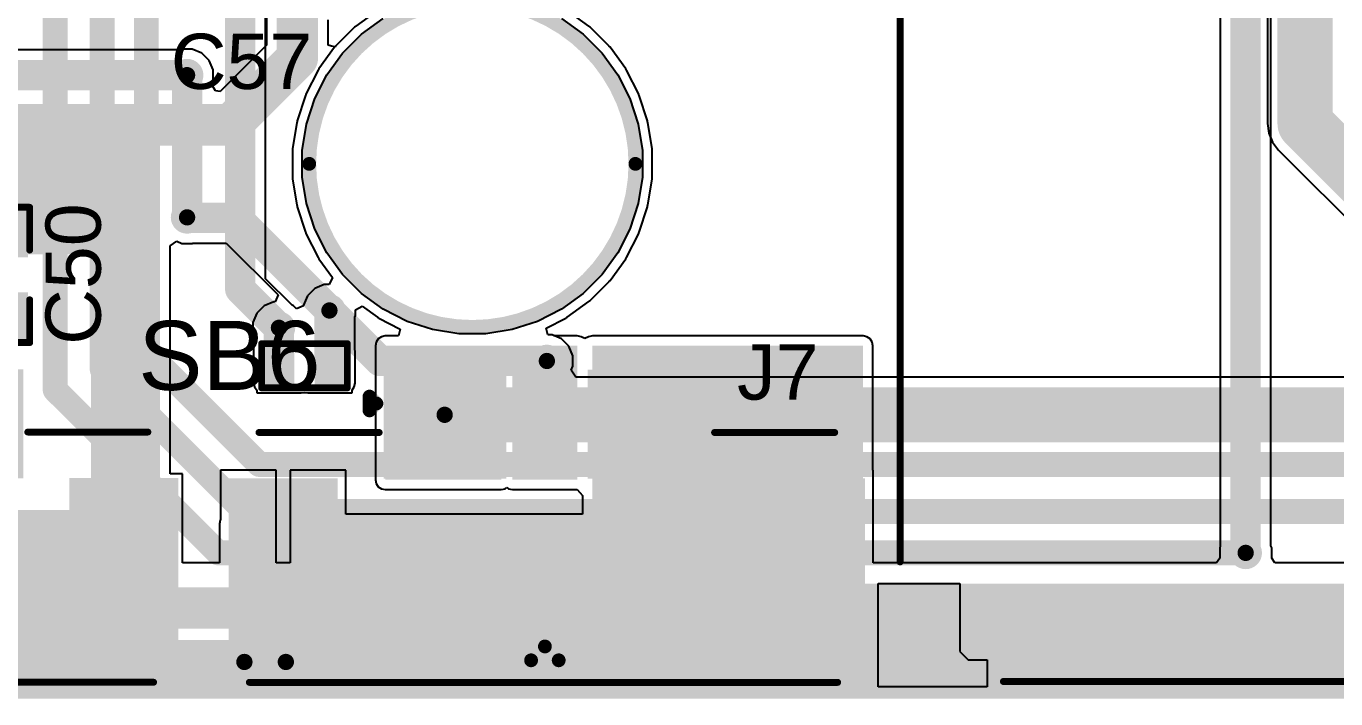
# Model space of a CAD drawing. Header units: millimetres. Extents: x -0.43 to 2.06, y -0.4 to 2.49.
# Drawn here: x 0.425 to 1.373, y -0.399 to 0.088 of the extents above; entities that cross this region are included whole.
import ezdxf

# ---------------------------------------------------------------- set-up
doc = ezdxf.new("R2010")
doc.units = ezdxf.units.MM
doc.header["$MEASUREMENT"] = 0
for name, color, linetype in [('BottomLayer', 5, 'Continuous'), ('Mechanical2', 216, 'Continuous'), ('MultiLayer', 9, 'Continuous'), ('TopLayer', 1, 'Continuous'), ('TopOverlay', 2, 'Continuous'), ('TopPaste', 8, 'Continuous'), ('TopSolder', 216, 'Continuous'), ('ViaHoleLayer', 16, 'Continuous')]:
    doc.layers.add(name, color=color, linetype=linetype)
doc.styles.add('Arial', font='', dxfattribs={"height": 0.2})
doc.styles.get('Arial').set_extended_font_data('Arial')

# ---------------------------------------------------------------- blocks, each defined once
blk = doc.blocks.new('SOLDER_BRIDGE_0402_5')
at = {"layer": 'TopLayer'}
for points in [[(-0.0275, -0.0125), (-0.0275, 0.0125), (-0.009499999999999998, 0.0125), (-0.009500000000000001, -0.0125)], [(0.009499999999999998, -0.0125), (0.009500000000000001, 0.0125), (0.0275, 0.0125), (0.0275, -0.0125)]]:
    blk.add_hatch(color=1, dxfattribs=at).paths.add_polyline_path(points)
at = {"layer": 'TopPaste'}
for points in [[(-0.0275, -0.0125), (-0.0275, 0.0125), (-0.009499999999999998, 0.0125), (-0.009500000000000001, -0.0125)], [(0.009499999999999998, -0.0125), (0.009500000000000001, 0.0125), (0.0275, 0.0125), (0.0275, -0.0125)]]:
    blk.add_hatch(color=8, dxfattribs=at).paths.add_polyline_path(points)
at = {"layer": 'TopSolder'}
for points in [[(-0.0296654, -0.0146654), (-0.0296654, 0.0146654), (-0.007334599999999998, 0.0146654), (-0.007334600000000002, -0.0146654)], [(0.007334599999999998, -0.0146654), (0.007334600000000002, 0.0146654), (0.0296654, 0.0146654), (0.0296654, -0.0146654)]]:
    blk.add_hatch(color=216, dxfattribs=at).paths.add_polyline_path(points)
at = {"layer": 'TopOverlay'}
for points, const_width in [([(-0.031, -0.016), (-0.031, 0.016)], 0.005), ([(-0.031, 0.016), (0.031, 0.016)], 0.005), ([(0.031, -0.016), (0.031, 0.016)], 0.005), ([(-0.031, -0.016), (0.031, -0.016)], 0.005), ([(-0.032, -0.017), (0.032, -0.017)], 0.000127)]:
    blk.add_lwpolyline(points, dxfattribs=dict(at, const_width=const_width))
for points, const_width in [([(-0.03225, 0.016, 1), (-0.02975, 0.016, 1)], 0.0025), ([(-0.03225, 0.016, 1), (-0.02975, 0.016, 1)], 0.0025), ([(0.02975, 0.016, 1), (0.03225, 0.016, 1)], 0.0025), ([(0.02975, 0.016, 1), (0.03225, 0.016, 1)], 0.0025), ([(-0.03225, -0.016, 1), (-0.02975, -0.016, 1)], 0.0025), ([(-0.03225, -0.016, 1), (-0.02975, -0.016, 1)], 0.0025), ([(-0.0320317, -0.017, 1), (-0.0319683, -0.017, 1)], 6.35e-05), ([(0.02975, -0.016, 1), (0.03225, -0.016, 1)], 0.0025), ([(0.02975, -0.016, 1), (0.03225, -0.016, 1)], 0.0025), ([(0.0319683, -0.017, 1), (0.0320317, -0.017, 1)], 6.35e-05)]:
    blk.add_lwpolyline(points, format="xyb", close=True, dxfattribs=dict(at, const_width=const_width))
blk = doc.blocks.new('1_25_5PWB_10')
at = {"layer": 'TopLayer'}
for points in [[(-0.11417315, 0.08562995), (-0.08267705, 0.08562995), (-0.08267705, 0.01476385), (-0.11417315, 0.01476385)], [(-0.06496055, 0.08562995), (-0.03346445, 0.08562995), (-0.03346445, 0.01476385), (-0.06496055, 0.01476385)], [(-0.01574795, 0.08562995), (0.01574815, 0.08562995), (0.01574815, 0.01476385), (-0.01574795, 0.01476385)], [(0.03346465, 0.08562995), (0.06496075, 0.08562995), (0.06496075, 0.01476385), (0.03346465, 0.01476385)], [(0.08267725, 0.08562995), (0.11417335, 0.08562995), (0.11417335, 0.01476385), (0.08267725, 0.01476385)], [(-0.22637785, 0.0068898), (-0.15551175, 0.0068898), (-0.15551175, -0.1072834), (-0.22637785, -0.1072834)], [(0.22637805, -0.1072834), (0.15551195, -0.1072834), (0.15551195, 0.0068898), (0.22637805, 0.0068898)]]:
    blk.add_hatch(color=1, dxfattribs=at).paths.add_polyline_path(points)
at = {"layer": 'TopPaste'}
for points in [[(-0.11417315, 0.08562995), (-0.08267705, 0.08562995), (-0.08267705, 0.01476385), (-0.11417315, 0.01476385)], [(-0.06496055, 0.08562995), (-0.03346445, 0.08562995), (-0.03346445, 0.01476385), (-0.06496055, 0.01476385)], [(-0.01574795, 0.08562995), (0.01574815, 0.08562995), (0.01574815, 0.01476385), (-0.01574795, 0.01476385)], [(0.03346465, 0.08562995), (0.06496075, 0.08562995), (0.06496075, 0.01476385), (0.03346465, 0.01476385)], [(0.08267725, 0.08562995), (0.11417335, 0.08562995), (0.11417335, 0.01476385), (0.08267725, 0.01476385)], [(-0.22637785, 0.0068898), (-0.15551175, 0.0068898), (-0.15551175, -0.1072834), (-0.22637785, -0.1072834)], [(0.22637805, -0.1072834), (0.15551195, -0.1072834), (0.15551195, 0.0068898), (0.22637805, 0.0068898)]]:
    blk.add_hatch(color=8, dxfattribs=at).paths.add_polyline_path(points)
at = {"layer": 'TopSolder'}
for points in [[(-0.11817315, 0.08962995), (-0.07867705, 0.08962995), (-0.07867705, 0.01076385), (-0.11817315, 0.01076385)], [(-0.06896055, 0.08962995), (-0.02946445, 0.08962995), (-0.02946445, 0.01076385), (-0.06896055, 0.01076385)], [(-0.01974795, 0.08962995), (0.01974815, 0.08962995), (0.01974815, 0.01076385), (-0.01974795, 0.01076385)], [(0.02946465, 0.08962995), (0.06896075, 0.08962995), (0.06896075, 0.01076385), (0.02946465, 0.01076385)], [(0.07867725, 0.08962995), (0.11817335, 0.08962995), (0.11817335, 0.01076385), (0.07867725, 0.01076385)], [(-0.23037785, 0.0108898), (-0.15151175, 0.0108898), (-0.15151175, -0.1112834), (-0.23037785, -0.1112834)], [(0.23037805, -0.1112834), (0.15151195, -0.1112834), (0.15151195, 0.0108898), (0.23037805, 0.0108898)]]:
    blk.add_hatch(color=216, dxfattribs=at).paths.add_polyline_path(points)
at = {"layer": 'TopOverlay'}
for points, const_width in [([(-0.1284251, 0.0701969), (-0.1234251, 0.0651969)], 0.01), ([(-0.1284251, 0.0601969), (-0.1284251, 0.0701969)], 0.01), ([(-0.1284251, 0.0601969), (-0.1234251, 0.0651969)], 0.01), ([(-0.2084251, 0.0441969), (-0.1214251, 0.0441969)], 0.005), ([(0.1214253, 0.0441969), (0.2084253, 0.0441969)], 0.005), ([(-0.0114251, -0.1208031), (-0.0014251, -0.1108031)], 0.01), ([(-0.0014251, -0.1108031), (0.0085749, -0.1208031)], 0.01), ([(-0.0114251, -0.1208031), (0.0085749, -0.1208031)], 0.01), ([(-0.2154251, -0.1368031), (0.2105749, -0.1368031)], 0.005)]:
    blk.add_lwpolyline(points, dxfattribs=dict(at, const_width=const_width))
for points, const_width in [([(-0.1309251, 0.0701969, 1), (-0.1259251, 0.0701969, 1)], 0.005), ([(-0.1309251, 0.0701969, 1), (-0.1259251, 0.0701969, 1)], 0.005), ([(-0.1259251, 0.0651969, 1), (-0.1209251, 0.0651969, 1)], 0.005), ([(-0.1259251, 0.0651969, 1), (-0.1209251, 0.0651969, 1)], 0.005), ([(-0.1309251, 0.0601969, 1), (-0.1259251, 0.0601969, 1)], 0.005), ([(-0.1309251, 0.0601969, 1), (-0.1259251, 0.0601969, 1)], 0.005), ([(-0.2096751, 0.0441969, 1), (-0.2071751, 0.0441969, 1)], 0.0025), ([(-0.1226751, 0.0441969, 1), (-0.1201751, 0.0441969, 1)], 0.0025), ([(0.1201753, 0.0441969, 1), (0.1226753, 0.0441969, 1)], 0.0025), ([(0.2071753, 0.0441969, 1), (0.2096753, 0.0441969, 1)], 0.0025), ([(-0.0039251, -0.1108031, 1), (0.0010749, -0.1108031, 1)], 0.005), ([(-0.0039251, -0.1108031, 1), (0.0010749, -0.1108031, 1)], 0.005), ([(-0.0139251, -0.1208031, 1), (-0.0089251, -0.1208031, 1)], 0.005), ([(-0.0139251, -0.1208031, 1), (-0.0089251, -0.1208031, 1)], 0.005), ([(0.0060749, -0.1208031, 1), (0.0110749, -0.1208031, 1)], 0.005), ([(0.0060749, -0.1208031, 1), (0.0110749, -0.1208031, 1)], 0.005), ([(-0.2166751, -0.1368031, 1), (-0.2141751, -0.1368031, 1)], 0.0025), ([(0.2093249, -0.1368031, 1), (0.2118249, -0.1368031, 1)], 0.0025)]:
    blk.add_lwpolyline(points, format="xyb", close=True, dxfattribs=dict(at, const_width=const_width))
blk = doc.blocks.new('1_25_2PWB_94')
at = {"layer": 'TopLayer'}
for points in [[(-0.04035425, 0.08562995), (-0.00885815, 0.08562995), (-0.00885815, 0.01476385), (-0.04035425, 0.01476385)], [(0.00885835, 0.08562995), (0.04035445, 0.08562995), (0.04035445, 0.01476385), (0.00885835, 0.01476385)], [(-0.15255895, 0.0068898), (-0.08169285, 0.0068898), (-0.08169285, -0.1072834), (-0.15255895, -0.1072834)], [(0.15255915, -0.1072834), (0.08169305, -0.1072834), (0.08169305, 0.0068898), (0.15255915, 0.0068898)]]:
    blk.add_hatch(color=1, dxfattribs=at).paths.add_polyline_path(points)
at = {"layer": 'TopPaste'}
for points in [[(-0.04035425, 0.08562995), (-0.00885815, 0.08562995), (-0.00885815, 0.01476385), (-0.04035425, 0.01476385)], [(0.00885835, 0.08562995), (0.04035445, 0.08562995), (0.04035445, 0.01476385), (0.00885835, 0.01476385)], [(-0.15255895, 0.0068898), (-0.08169285, 0.0068898), (-0.08169285, -0.1072834), (-0.15255895, -0.1072834)], [(0.15255915, -0.1072834), (0.08169305, -0.1072834), (0.08169305, 0.0068898), (0.15255915, 0.0068898)]]:
    blk.add_hatch(color=8, dxfattribs=at).paths.add_polyline_path(points)
at = {"layer": 'TopSolder'}
for points in [[(-0.04435425, 0.08962995), (-0.00485815, 0.08962995), (-0.00485815, 0.01076385), (-0.04435425, 0.01076385)], [(0.00485835, 0.08962995), (0.04435445, 0.08962995), (0.04435445, 0.01076385), (0.00485835, 0.01076385)], [(-0.15655895, 0.0108898), (-0.07769285, 0.0108898), (-0.07769285, -0.1112834), (-0.15655895, -0.1112834)], [(0.15655915, -0.1112834), (0.07769305, -0.1112834), (0.07769305, 0.0108898), (0.15655915, 0.0108898)]]:
    blk.add_hatch(color=216, dxfattribs=at).paths.add_polyline_path(points)
at = {"layer": 'TopOverlay'}
for points, const_width in [([(-0.0546062, 0.0601969), (-0.0546062, 0.0701969)], 0.01), ([(-0.0546062, 0.0701969), (-0.0496062, 0.0651969)], 0.01), ([(-0.0546062, 0.0601969), (-0.0496062, 0.0651969)], 0.01), ([(-0.1346062, 0.0441969), (-0.0476062, 0.0441969)], 0.005), ([(0.0476064, 0.0441969), (0.1346064, 0.0441969)], 0.005), ([(-0.009, -0.125), (0.001, -0.115)], 0.01), ([(0.001, -0.115), (0.011, -0.125)], 0.01), ([(-0.009, -0.125), (0.011, -0.125)], 0.01), ([(-0.1416062, -0.1368031), (0.1387402, -0.137)], 0.005)]:
    blk.add_lwpolyline(points, dxfattribs=dict(at, const_width=const_width))
for points, const_width in [([(-0.0571062, 0.0701969, 1), (-0.0521062, 0.0701969, 1)], 0.005), ([(-0.0571062, 0.0701969, 1), (-0.0521062, 0.0701969, 1)], 0.005), ([(-0.0521062, 0.0651969, 1), (-0.0471062, 0.0651969, 1)], 0.005), ([(-0.0521062, 0.0651969, 1), (-0.0471062, 0.0651969, 1)], 0.005), ([(-0.0571062, 0.0601969, 1), (-0.0521062, 0.0601969, 1)], 0.005), ([(-0.0571062, 0.0601969, 1), (-0.0521062, 0.0601969, 1)], 0.005), ([(-0.1358562, 0.0441969, 1), (-0.1333562, 0.0441969, 1)], 0.0025), ([(-0.0488562, 0.0441969, 1), (-0.0463562, 0.0441969, 1)], 0.0025), ([(0.0463564, 0.0441969, 1), (0.0488564, 0.0441969, 1)], 0.0025), ([(0.1333564, 0.0441969, 1), (0.1358564, 0.0441969, 1)], 0.0025), ([(-0.0015, -0.115, 1), (0.0035, -0.115, 1)], 0.005), ([(-0.0015, -0.115, 1), (0.0035, -0.115, 1)], 0.005), ([(-0.0115, -0.125, 1), (-0.0065, -0.125, 1)], 0.005), ([(-0.0115, -0.125, 1), (-0.0065, -0.125, 1)], 0.005), ([(0.0085, -0.125, 1), (0.0135, -0.125, 1)], 0.005), ([(0.0085, -0.125, 1), (0.0135, -0.125, 1)], 0.005), ([(-0.1428562, -0.1368031, 1), (-0.1403562, -0.1368031, 1)], 0.0025), ([(0.1374902, -0.137, 1), (0.1399902, -0.137, 1)], 0.0025)]:
    blk.add_lwpolyline(points, format="xyb", close=True, dxfattribs=dict(at, const_width=const_width))
blk = doc.blocks.new('DM3BT_DSF_PEJS_97')
at = {"layer": 'TopLayer'}
for points in [[(-0.20669285, 0.32086615), (-0.16732275, 0.32086615), (-0.16732275, 0.26574805), (-0.20669285, 0.26574805)], [(-0.12598425, 0.26574805), (-0.12598425, 0.32086615), (-0.09842515, 0.32086615), (-0.09842515, 0.26574805)], [(-0.08267715, 0.26574805), (-0.08267715, 0.32086615), (-0.05511805, 0.32086615), (-0.05511805, 0.26574805)], [(-0.03937005, 0.26574805), (-0.03937005, 0.32086615), (-0.01181095, 0.32086615), (-0.01181095, 0.26574805)], [(0.003937049999999997, 0.26574805), (0.003937050000000003, 0.32086615), (0.03149615, 0.32086615), (0.03149615, 0.26574805)], [(0.04724415, 0.26574805), (0.04724415, 0.32086615), (0.07480325, 0.32086615), (0.07480325, 0.26574805)], [(0.09055125, 0.26574805), (0.09055125, 0.32086615), (0.11811035, 0.32086615), (0.11811035, 0.26574805)], [(0.13385835, 0.26574805), (0.13385835, 0.32086615), (0.16141745, 0.32086615), (0.16141745, 0.26574805)], [(0.17716535, 0.26574805), (0.17716535, 0.32086615), (0.20472445, 0.32086615), (0.20472445, 0.26574805)], [(0.21456695, 0.27362205), (0.21456695, 0.32086615), (0.24212605, 0.32086615), (0.24212605, 0.27362205)], [(0.23818905, 0.15157475), (0.28543315, 0.15157475), (0.28543315, 0.10433065), (0.23818905, 0.10433065)], [(0.23818905, -0.10039375), (0.28543315, -0.10039375), (0.28543315, -0.13188985), (0.23818905, -0.13188985)], [(0.23818905, -0.19488185), (0.28543315, -0.19488185), (0.28543315, -0.32086615), (0.23818905, -0.32086615)], [(-0.29133855, -0.25984255), (-0.23228345, -0.25984255), (-0.23228345, -0.33464565), (-0.29133855, -0.33464565)]]:
    blk.add_hatch(color=1, dxfattribs=at).paths.add_polyline_path(points)
at = {"layer": 'TopPaste'}
for points in [[(-0.20669285, 0.32086615), (-0.16732275, 0.32086615), (-0.16732275, 0.26574805), (-0.20669285, 0.26574805)], [(-0.12598425, 0.26574805), (-0.12598425, 0.32086615), (-0.09842515, 0.32086615), (-0.09842515, 0.26574805)], [(-0.08267715, 0.26574805), (-0.08267715, 0.32086615), (-0.05511805, 0.32086615), (-0.05511805, 0.26574805)], [(-0.03937005, 0.26574805), (-0.03937005, 0.32086615), (-0.01181095, 0.32086615), (-0.01181095, 0.26574805)], [(0.003937049999999997, 0.26574805), (0.003937050000000003, 0.32086615), (0.03149615, 0.32086615), (0.03149615, 0.26574805)], [(0.04724415, 0.26574805), (0.04724415, 0.32086615), (0.07480325, 0.32086615), (0.07480325, 0.26574805)], [(0.09055125, 0.26574805), (0.09055125, 0.32086615), (0.11811035, 0.32086615), (0.11811035, 0.26574805)], [(0.13385835, 0.26574805), (0.13385835, 0.32086615), (0.16141745, 0.32086615), (0.16141745, 0.26574805)], [(0.17716535, 0.26574805), (0.17716535, 0.32086615), (0.20472445, 0.32086615), (0.20472445, 0.26574805)], [(0.21456695, 0.27362205), (0.21456695, 0.32086615), (0.24212605, 0.32086615), (0.24212605, 0.27362205)], [(0.23818905, 0.15157475), (0.28543315, 0.15157475), (0.28543315, 0.10433065), (0.23818905, 0.10433065)], [(0.23818905, -0.10039375), (0.28543315, -0.10039375), (0.28543315, -0.13188985), (0.23818905, -0.13188985)], [(0.23818905, -0.19488185), (0.28543315, -0.19488185), (0.28543315, -0.32086615), (0.23818905, -0.32086615)]]:
    blk.add_hatch(color=8, dxfattribs=at).paths.add_polyline_path(points)
at = {"layer": 'TopSolder'}
for points in [[(-0.21069285, 0.32486615), (-0.16332275, 0.32486615), (-0.16332275, 0.26174805), (-0.21069285, 0.26174805)], [(-0.12998425, 0.26174805), (-0.12998425, 0.32486615), (-0.09442515, 0.32486615), (-0.09442515, 0.26174805)], [(-0.08667715, 0.26174805), (-0.08667715, 0.32486615), (-0.05111805, 0.32486615), (-0.05111805, 0.26174805)], [(-0.04337005, 0.26174805), (-0.04337005, 0.32486615), (-0.007810949999999997, 0.32486615), (-0.007810950000000003, 0.26174805)], [(-6.295000000000291e-05, 0.26174805), (-6.294999999999708e-05, 0.32486615), (0.03549615, 0.32486615), (0.03549615, 0.26174805)], [(0.04324415, 0.26174805), (0.04324415, 0.32486615), (0.07880325, 0.32486615), (0.07880325, 0.26174805)], [(0.08655125, 0.26174805), (0.08655125, 0.32486615), (0.12211035, 0.32486615), (0.12211035, 0.26174805)], [(0.12985835, 0.26174805), (0.12985835, 0.32486615), (0.16541745, 0.32486615), (0.16541745, 0.26174805)], [(0.17316535, 0.26174805), (0.17316535, 0.32486615), (0.20872445, 0.32486615), (0.20872445, 0.26174805)], [(0.21056695, 0.26962205), (0.21056695, 0.32486615), (0.24612605, 0.32486615), (0.24612605, 0.26962205)], [(0.23418905, 0.15557475), (0.28943315, 0.15557475), (0.28943315, 0.10033065), (0.23418905, 0.10033065)], [(0.23418905, -0.09639375), (0.28943315, -0.09639375), (0.28943315, -0.13588985), (0.23418905, -0.13588985)], [(0.23418905, -0.19088185), (0.28943315, -0.19088185), (0.28943315, -0.32486615), (0.23418905, -0.32486615)], [(-0.29133855, -0.25984255), (-0.23228345, -0.25984255), (-0.23228345, -0.33464565), (-0.29133855, -0.33464565)]]:
    blk.add_hatch(color=216, dxfattribs=at).paths.add_polyline_path(points)
at = {"layer": 'TopLayer'}
for p, q in [((-0.2913385, -0.3346457), (-0.2913385, -0.2598426)), ((-0.2913385, -0.2598426), (-0.2322834, -0.2598426)), ((-0.2322834, -0.2598426), (-0.2322834, -0.3090551)), ((-0.2322834, -0.3090551), (-0.2263779, -0.3149607)), ((-0.2263779, -0.3149607), (-0.2125984, -0.3149607)), ((-0.2125984, -0.3149607), (-0.2125984, -0.3346457)), ((-0.2125984, -0.3346457), (-0.2913385, -0.3346457))]:
    blk.add_line(p, q, dxfattribs=at)
at = {"layer": 'TopOverlay', "const_width": 0.005}
for points in [[(-0.118, 0.333), (-0.113, 0.328)], [(-0.118, 0.333), (-0.108, 0.333)], [(-0.113, 0.328), (-0.108, 0.333)], [(-0.2755905, 0.3011811), (-0.2224409, 0.3011811)], [(-0.2755905, -0.2440945), (-0.2755905, 0.3011811)], [(0.2578741, 0.3011811), (0.2696851, 0.3011811)], [(0.2696851, 0.1653543), (0.2696851, 0.3011811)], [(0.2696851, -0.0866142), (0.2696851, 0.0905511)], [(0.2696851, -0.1830709), (0.2696851, -0.1456693)], [(-0.2007873, -0.3307087), (0.226378, -0.3307087)]]:
    blk.add_lwpolyline(points, dxfattribs=at)
at = {"layer": 'TopOverlay', "const_width": 0.0025}
for points in [[(-0.11925, 0.333, 1), (-0.11675, 0.333, 1)], [(-0.11925, 0.333, 1), (-0.11675, 0.333, 1)], [(-0.10925, 0.333, 1), (-0.10675, 0.333, 1)], [(-0.10925, 0.333, 1), (-0.10675, 0.333, 1)], [(-0.11425, 0.328, 1), (-0.11175, 0.328, 1)], [(-0.11425, 0.328, 1), (-0.11175, 0.328, 1)], [(-0.2768405, 0.3011811, 1), (-0.2743405, 0.3011811, 1)], [(-0.2768405, 0.3011811, 1), (-0.2743405, 0.3011811, 1)], [(-0.2236909, 0.3011811, 1), (-0.2211909, 0.3011811, 1)], [(0.2566241, 0.3011811, 1), (0.2591241, 0.3011811, 1)], [(0.2684351, 0.3011811, 1), (0.2709351, 0.3011811, 1)], [(0.2684351, 0.3011811, 1), (0.2709351, 0.3011811, 1)], [(0.2684351, 0.1653543, 1), (0.2709351, 0.1653543, 1)], [(0.2684351, 0.0905511, 1), (0.2709351, 0.0905511, 1)], [(0.2684351, -0.0866142, 1), (0.2709351, -0.0866142, 1)], [(0.2684351, -0.1456693, 1), (0.2709351, -0.1456693, 1)], [(0.2684351, -0.1830709, 1), (0.2709351, -0.1830709, 1)], [(-0.2768405, -0.2440945, 1), (-0.2743405, -0.2440945, 1)], [(-0.2020373, -0.3307087, 1), (-0.1995373, -0.3307087, 1)], [(0.225128, -0.3307087, 1), (0.227628, -0.3307087, 1)]]:
    blk.add_lwpolyline(points, format="xyb", close=True, dxfattribs=at)
blk = doc.blocks.new('CAP_0603_109')
at = {"layer": 'TopLayer'}
for points in [[(-0.015, 0.0175), (-0.015, -0.0175), (-0.045, -0.0175), (-0.045, 0.0175)], [(0.045, 0.0175), (0.045, -0.0175), (0.015, -0.0175), (0.015, 0.0175)]]:
    blk.add_hatch(color=1, dxfattribs=at).paths.add_polyline_path(points)
at = {"layer": 'TopPaste'}
for points in [[(-0.015, 0.0175), (-0.015, -0.0175), (-0.045, -0.0175), (-0.045, 0.0175)], [(0.045, 0.0175), (0.045, -0.0175), (0.015, -0.0175), (0.015, 0.0175)]]:
    blk.add_hatch(color=8, dxfattribs=at).paths.add_polyline_path(points)
at = {"layer": 'TopSolder'}
for points in [[(-0.0126378, 0.0198622), (-0.0126378, -0.0198622), (-0.0473622, -0.0198622), (-0.0473622, 0.0198622)], [(0.0473622, 0.0198622), (0.0473622, -0.0198622), (0.0126378, -0.0198622), (0.0126378, 0.0198622)]]:
    blk.add_hatch(color=216, dxfattribs=at).paths.add_polyline_path(points)
at = {"layer": 'TopOverlay', "const_width": 0.005}
for points in [[(-0.049, 0.021), (-0.049, -0.021)], [(-0.049, 0.021), (-0.018, 0.021)], [(0.018, 0.021), (0.049, 0.021)], [(0.049, 0.021), (0.049, -0.021)], [(-0.049, -0.021), (-0.018, -0.021)], [(0.018, -0.021), (0.049, -0.021)]]:
    blk.add_lwpolyline(points, dxfattribs=at)
at = {"layer": 'TopOverlay', "const_width": 0.0025}
for points in [[(-0.05025, 0.021, 1), (-0.04775, 0.021, 1)], [(-0.05025, 0.021, 1), (-0.04775, 0.021, 1)], [(-0.01925, 0.021, 1), (-0.01675, 0.021, 1)], [(0.01675, 0.021, 1), (0.01925, 0.021, 1)], [(0.04775, 0.021, 1), (0.05025, 0.021, 1)], [(0.04775, 0.021, 1), (0.05025, 0.021, 1)], [(-0.05025, -0.021, 1), (-0.04775, -0.021, 1)], [(-0.05025, -0.021, 1), (-0.04775, -0.021, 1)], [(-0.01925, -0.021, 1), (-0.01675, -0.021, 1)], [(0.01675, -0.021, 1), (0.01925, -0.021, 1)], [(0.04775, -0.021, 1), (0.05025, -0.021, 1)], [(0.04775, -0.021, 1), (0.05025, -0.021, 1)]]:
    blk.add_lwpolyline(points, format="xyb", close=True, dxfattribs=at)

msp = doc.modelspace()

# ---------------------------------------------------------------- hatches: boundary and pattern name
at = {"layer": 'BottomLayer'}
h = msp.add_hatch(color=5, dxfattribs=at)
edge = h.paths.add_edge_path()
edge.add_arc((0.5415118, 0.053), 0.011811, 0, 360)
h = msp.add_hatch(color=5, dxfattribs=at)
edge = h.paths.add_edge_path()
edge.add_arc((0.5415118, -0.05), 0.011811, 0, 360)
h = msp.add_hatch(color=5, dxfattribs=at)
edge = h.paths.add_edge_path()
edge.add_arc((0.6445611, -0.1174389), 0.011811, 0, 360)
h = msp.add_hatch(color=5, dxfattribs=at)
edge = h.paths.add_edge_path()
edge.add_arc((0.608, -0.13), 0.011811, 0, 360)
h = msp.add_hatch(color=5, dxfattribs=at)
edge = h.paths.add_edge_path()
edge.add_arc((0.802, -0.154), 0.011811, 0, 360)
h = msp.add_hatch(color=5, dxfattribs=at)
edge = h.paths.add_edge_path()
edge.add_arc((0.728, -0.193), 0.011811, 0, 360)
h = msp.add_hatch(color=5, dxfattribs=at)
edge = h.paths.add_edge_path()
edge.add_arc((1.308, -0.293), 0.011811, 0, 360)
msp.add_hatch(color=5, dxfattribs=at).paths.add_polyline_path([(0.004, -0.389), (0.627, -0.389), (0.627, -0.356), (0.004, -0.356)])
h = msp.add_hatch(color=5, dxfattribs=at)
edge = h.paths.add_edge_path()
edge.add_arc((0.583, -0.372), 0.011811, 0, 360)
h = msp.add_hatch(color=5, dxfattribs=at)
edge = h.paths.add_edge_path()
edge.add_arc((0.613, -0.372), 0.011811, 0, 360)
at = {"layer": 'TopLayer'}
h = msp.add_hatch(color=1, dxfattribs=at)
edge = h.paths.add_edge_path()
edge.add_arc((0.5415118, 0.053), 0.011811, 0, 360)
for points in [[(0.3025118, -0.0766929), (0.522, -0.0766929), (0.522, 0.0319999), (0.3025118, 0.0319999)], [(0.597, -0.17), (0.619, -0.17), (0.619, -0.147), (0.597, -0.147)], [(0.634, -0.17), (0.656, -0.17), (0.656, -0.147), (0.634, -0.147)], [(0.685, -0.24), (0.769, -0.24), (0.769, -0.143), (0.685, -0.143)], [(0.777, -0.24), (0.824, -0.24), (0.824, -0.143), (0.777, -0.143)], [(1.031, -0.143), (0.8350004, -0.143), (0.8350004, -0.3399998), (1.031, -0.3399998)], [(0.226, -0.388), (0.531, -0.388), (0.531, -0.262), (0.226, -0.262)], [(0.572, -0.352), (0.865, -0.352), (0.865, -0.272), (0.572, -0.272)], [(0.572, -0.391), (1.624, -0.391), (1.624, -0.3152914), (0.572, -0.3152914)]]:
    msp.add_hatch(color=1, dxfattribs=at).paths.add_polyline_path(points)
h = msp.add_hatch(color=1, dxfattribs=at)
edge = h.paths.add_edge_path()
edge.add_arc((0.5415118, -0.05), 0.011811, 0, 360)
h = msp.add_hatch(color=1, dxfattribs=at)
edge = h.paths.add_edge_path()
edge.add_arc((0.6445611, -0.1174389), 0.011811, 0, 360)
h = msp.add_hatch(color=1, dxfattribs=at)
edge = h.paths.add_edge_path()
edge.add_arc((0.608, -0.13), 0.011811, 0, 360)
h = msp.add_hatch(color=1, dxfattribs=at)
edge = h.paths.add_edge_path()
edge.add_arc((0.802, -0.154), 0.011811, 0, 360)
h = msp.add_hatch(color=1, dxfattribs=at)
edge = h.paths.add_edge_path()
edge.add_arc((0.728, -0.193), 0.011811, 0, 360)
h = msp.add_hatch(color=1, dxfattribs=at)
edge = h.paths.add_edge_path()
edge.add_arc((1.308, -0.293), 0.011811, 0, 360)
h = msp.add_hatch(color=1, dxfattribs=at)
edge = h.paths.add_edge_path()
edge.add_arc((0.583, -0.372), 0.011811, 0, 360)
h = msp.add_hatch(color=1, dxfattribs=at)
edge = h.paths.add_edge_path()
edge.add_arc((0.613, -0.372), 0.011811, 0, 360)
at = {"layer": 'ViaHoleLayer'}
h = msp.add_hatch(color=16, dxfattribs=at)
edge = h.paths.add_edge_path()
edge.add_arc((0.5415118, 0.053), 0.0059055, 0, 360)
h = msp.add_hatch(color=16, dxfattribs=at)
edge = h.paths.add_edge_path()
edge.add_arc((0.5415118, -0.05), 0.0059055, 0, 360)
h = msp.add_hatch(color=16, dxfattribs=at)
edge = h.paths.add_edge_path()
edge.add_arc((0.6445611, -0.1174389), 0.0059055, 0, 360)
h = msp.add_hatch(color=16, dxfattribs=at)
edge = h.paths.add_edge_path()
edge.add_arc((0.608, -0.13), 0.0059055, 0, 360)
h = msp.add_hatch(color=16, dxfattribs=at)
edge = h.paths.add_edge_path()
edge.add_arc((0.802, -0.154), 0.0059055, 0, 360)
h = msp.add_hatch(color=16, dxfattribs=at)
edge = h.paths.add_edge_path()
edge.add_arc((0.728, -0.193), 0.0059055, 0, 360)
h = msp.add_hatch(color=16, dxfattribs=at)
edge = h.paths.add_edge_path()
edge.add_arc((1.308, -0.293), 0.0059055, 0, 360)
h = msp.add_hatch(color=16, dxfattribs=at)
edge = h.paths.add_edge_path()
edge.add_arc((0.583, -0.372), 0.0059055, 0, 360)
h = msp.add_hatch(color=16, dxfattribs=at)
edge = h.paths.add_edge_path()
edge.add_arc((0.613, -0.372), 0.0059055, 0, 360)

# ---------------------------------------------------------------- linework, layer by layer
at = {"layer": 'BottomLayer'}
for p, q in [((0.5983526, -0.0943982), (0.5983526, 0.5133982)), ((1.323767, 0.125), (1.323767, 0.018)), ((0.6793047, 0.0998426), (0.6636257, 0.0884511)), ((0.8324372, 0.0884511), (0.8167582, 0.0998426)), ((0.6627741, 0.0877238), (0.6490701, 0.0740198)), ((0.6632431, 0.0880372), (0.6627741, 0.0877238)), ((0.6636257, 0.0884511), (0.6632431, 0.0880372)), ((0.8328198, 0.0880372), (0.8324372, 0.0884511)), ((0.8332888, 0.0877238), (0.8328198, 0.0880372)), ((0.8469928, 0.0740198), (0.8332888, 0.0877238)), ((0.6483428, 0.0731682), (0.6369513, 0.0574892)), ((0.6487567, 0.0735508), (0.6483428, 0.0731682)), ((0.6490701, 0.0740198), (0.6487567, 0.0735508)), ((0.8473062, 0.0735508), (0.8469928, 0.0740198)), ((0.8477201, 0.0731682), (0.8473062, 0.0735508)), ((0.8591116, 0.0574892), (0.8477201, 0.0731682)), ((0.6367152, 0.0569772), (0.6363661, 0.0565343)), ((0.6369513, 0.0574892), (0.6367152, 0.0569772)), ((0.8593476, 0.0569772), (0.8591116, 0.0574892)), ((0.8596968, 0.0565343), (0.8593476, 0.0569772)), ((0.6363661, 0.0565343), (0.6275677, 0.0392663)), ((0.8684952, 0.0392662), (0.8596968, 0.0565343)), ((0.6271391, 0.0382316), (0.6211502, 0.0197998)), ((0.6274146, 0.0387236), (0.6271391, 0.0382316)), ((0.6275677, 0.0392663), (0.6274146, 0.0387236)), ((0.8686482, 0.0387237), (0.8684952, 0.0392662)), ((0.8689238, 0.0382316), (0.8686482, 0.0387237)), ((0.8749127, 0.0197998), (0.8689238, 0.0382316)), ((0.6210839, 0.0192397), (0.6208888, 0.0187108)), ((0.6211502, 0.0197998), (0.6210839, 0.0192397)), ((0.874979, 0.0192397), (0.8749127, 0.0197998)), ((0.8751741, 0.0187108), (0.874979, 0.0192397)), ((0.6208888, 0.0187108), (0.6178571, -0.0004309)), ((0.8782059, -0.0004309), (0.8751741, 0.0187108)), ((1.323767, 0.018), (1.3246949, 0.0109516)), ((1.3246949, 0.0109516), (1.3274155, 0.0043835)), ((1.3274155, 0.0043835), (1.3317434, -0.0012566)), ((0.6178792, -0.0009943), (0.6177692, -0.0015474)), ((0.6177692, -0.0015474), (0.6177692, -0.0209277)), ((0.6178571, -0.0004309), (0.6178792, -0.0009943)), ((0.8781838, -0.0009943), (0.8782059, -0.0004309)), ((0.8782938, -0.0015474), (0.8781838, -0.0009943)), ((0.8782938, -0.0209277), (0.8782938, -0.0015474)), ((1.3317434, -0.0012566), (1.4697434, -0.1392567)), ((0.6177692, -0.0209277), (0.6178792, -0.0214808)), ((0.6178792, -0.0214808), (0.6178571, -0.0220442)), ((0.6178571, -0.0220442), (0.6208888, -0.0411859)), ((0.8751741, -0.0411859), (0.8782059, -0.0220442)), ((0.8781838, -0.0214808), (0.8782938, -0.0209277)), ((0.8782059, -0.0220442), (0.8781838, -0.0214808)), ((0.6208888, -0.0411859), (0.6210839, -0.0417148)), ((0.6210839, -0.0417148), (0.6211502, -0.0422749)), ((0.6211502, -0.0422749), (0.6271391, -0.0607067)), ((0.8689238, -0.0607067), (0.8749127, -0.0422749)), ((0.8749127, -0.0422749), (0.874979, -0.0417148)), ((0.874979, -0.0417148), (0.8751741, -0.0411859)), ((0.6271391, -0.0607067), (0.6274147, -0.0611988)), ((0.6274147, -0.0611988), (0.6275677, -0.0617413)), ((0.6275677, -0.0617413), (0.6363661, -0.0790094)), ((0.8596968, -0.0790094), (0.8684952, -0.0617414)), ((0.8684952, -0.0617414), (0.8686483, -0.0611987)), ((0.8686483, -0.0611987), (0.8689238, -0.0607067)), ((0.6363661, -0.0790094), (0.6367153, -0.0794523)), ((0.6367153, -0.0794523), (0.6369513, -0.0799643)), ((0.6369513, -0.0799643), (0.6468785, -0.0936279)), ((0.8477201, -0.0956433), (0.8591116, -0.0799643)), ((0.8591116, -0.0799643), (0.8593477, -0.0794523)), ((0.8593477, -0.0794523), (0.8596968, -0.0790094)), ((0.6175489, -0.1135944), (0.5983526, -0.0943982)), ((0.6468785, -0.0936279), (0.6443722, -0.0986279)), ((0.6339055, -0.1014917), (0.6286139, -0.1067833)), ((0.6408194, -0.0986279), (0.6339055, -0.1014917)), ((0.6443722, -0.0986279), (0.6408194, -0.0986279)), ((0.8332888, -0.1101989), (0.8469928, -0.0964949)), ((0.8469928, -0.0964949), (0.8473062, -0.0960259)), ((0.8473062, -0.0960259), (0.8477201, -0.0956433)), ((0.6186556, -0.1140528), (0.6175489, -0.1135944)), ((0.6286139, -0.1067833), (0.6257501, -0.1136972)), ((0.6257501, -0.1136972), (0.6257501, -0.1140762)), ((0.8167582, -0.1223177), (0.8324372, -0.1109262)), ((0.8324372, -0.1109262), (0.8328198, -0.1105123)), ((0.8328198, -0.1105123), (0.8332888, -0.1101989)), ((0.6207501, -0.1161473), (0.6186556, -0.1140528)), ((0.6257501, -0.1140762), (0.6207501, -0.1161473)), ((0.8015034, -0.130189), (0.8158033, -0.1229029)), ((0.8158033, -0.1229029), (0.8162462, -0.1225537)), ((0.8162462, -0.1225537), (0.8167582, -0.1223177)), ((0.8027037, -0.135189), (0.8015034, -0.130189)), ((0.8057417, -0.135189), (0.8027037, -0.135189)), ((0.8126556, -0.1380528), (0.8057417, -0.135189)), ((0.8179472, -0.1433444), (0.8126556, -0.1380528)), ((0.820811, -0.1502583), (0.8179472, -0.1433444)), ((0.820811, -0.1577417), (0.820811, -0.1502583)), ((0.8195579, -0.160767), (0.820811, -0.1577417)), ((0.8228988, -0.1657671), (0.8195579, -0.160767)), ((1.8307198, -0.165767), (0.8228988, -0.1657671))]:
    msp.add_line(p, q, dxfattribs=at)
for points, const_width in [([(0.446, -0.175), (0.446, 0.807)], 0.018), ([(0.48, -0.16), (0.48, 0.807)], 0.018), ([(0.512, -0.1471698), (0.512, 0.807)], 0.018), ([(0.58, -0.102), (0.58, 0.521)], 0.022), ([(1.351, 0.018), (1.351, 0.125)], 0.04), ([(0.5415118, -0.05), (0.5415118, 0.053)], 0.022), ([(1.351, 0.018), (1.489, -0.12)], 0.04), ([(0.58, -0.102), (0.608, -0.13)], 0.022), ([(0.6445611, -0.1174389), (0.6811222, -0.154)], 0.022), ([(0.512, -0.1471698), (0.5938302, -0.229)], 0.018), ([(0.48, -0.16), (0.583, -0.263)], 0.018), ([(0.6811222, -0.154), (0.802, -0.154)], 0.022), ([(0.446, -0.175), (0.564, -0.293)], 0.018), ([(0.728, -0.1930001), (1.842, -0.193)], 0.04), ([(0.5938302, -0.229), (1.45, -0.229)], 0.018), ([(0.583, -0.263), (1.394, -0.263)], 0.018), ([(0.564, -0.293), (1.308, -0.293)], 0.018), ([(0.3750001, -0.333), (1.659, -0.333)], 0.03)]:
    msp.add_lwpolyline(points, dxfattribs=dict(at, const_width=const_width))
for points, const_width in [([(0.5360118, 0.053, 1), (0.5470118, 0.053, 1)], 0.011), ([(1.341, 0.018, 1), (1.361, 0.018, 1)], 0.02), ([(1.341, 0.018, 1), (1.361, 0.018, 1)], 0.02), ([(0.5360118, -0.05, 1), (0.5470118, -0.05, 1)], 0.011), ([(0.5745, -0.102, 1), (0.5855, -0.102, 1)], 0.011), ([(0.5745, -0.102, 1), (0.5855, -0.102, 1)], 0.011), ([(0.6390611, -0.1174389, 1), (0.6500611, -0.1174389, 1)], 0.011), ([(0.6025, -0.13, 1), (0.6135, -0.13, 1)], 0.011), ([(0.5075, -0.1471698, 1), (0.5165, -0.1471698, 1)], 0.009), ([(0.5075, -0.1471698, 1), (0.5165, -0.1471698, 1)], 0.009), ([(0.4755, -0.16, 1), (0.4845, -0.16, 1)], 0.009), ([(0.4755, -0.16, 1), (0.4845, -0.16, 1)], 0.009), ([(0.6756222, -0.154, 1), (0.6866222, -0.154, 1)], 0.011), ([(0.6756222, -0.154, 1), (0.6866222, -0.154, 1)], 0.011), ([(0.7965, -0.154, 1), (0.8075, -0.154, 1)], 0.011), ([(0.4415, -0.175, 1), (0.4505, -0.175, 1)], 0.009), ([(0.4415, -0.175, 1), (0.4505, -0.175, 1)], 0.009), ([(0.718, -0.1930001, 1), (0.738, -0.1930001, 1)], 0.02), ([(0.5893302, -0.229, 1), (0.5983302, -0.229, 1)], 0.009), ([(0.5893302, -0.229, 1), (0.5983302, -0.229, 1)], 0.009), ([(0.5785, -0.263, 1), (0.5875, -0.263, 1)], 0.009), ([(0.5785, -0.263, 1), (0.5875, -0.263, 1)], 0.009), ([(0.5595, -0.293, 1), (0.5685, -0.293, 1)], 0.009), ([(0.5595, -0.293, 1), (0.5685, -0.293, 1)], 0.009), ([(1.3035, -0.293, 1), (1.3125, -0.293, 1)], 0.009)]:
    msp.add_lwpolyline(points, format="xyb", close=True, dxfattribs=dict(at, const_width=const_width))
at = {"layer": 'Mechanical2'}
for p, q in [((0.6678208, 0.0826771), (0.6834998, 0.0940686)), ((0.8125631, 0.0940686), (0.8282421, 0.0826771)), ((0.6541168, 0.0689731), (0.6678208, 0.0826771)), ((0.8282421, 0.0826771), (0.8419461, 0.0689731)), ((0.6427253, 0.0532941), (0.6541168, 0.0689731)), ((0.8419461, 0.0689731), (0.8533376, 0.0532941)), ((0.6339269, 0.0360261), (0.6427253, 0.0532941)), ((0.8533376, 0.0532941), (0.862136, 0.0360261)), ((0.627938, 0.0175943), (0.6339269, 0.0360261)), ((0.862136, 0.0360261), (0.8681249, 0.0175943)), ((0.6249063, -0.0015474), (0.627938, 0.0175943)), ((0.8681249, 0.0175943), (0.8711567, -0.0015474)), ((0.6249063, -0.0112375), (0.6249063, -0.0015474)), ((0.8711567, -0.0015474), (0.8711567, -0.0112375)), ((0.6249063, -0.0112375), (0.6249063, -0.0112375)), ((0.6249063, -0.0209277), (0.6249063, -0.0112375)), ((0.8711567, -0.0112375), (0.8711567, -0.0209277)), ((0.627938, -0.0400694), (0.6249063, -0.0209277)), ((0.8711567, -0.0209277), (0.8681249, -0.0400694)), ((0.6339269, -0.0585012), (0.627938, -0.0400694)), ((0.8681249, -0.0400694), (0.862136, -0.0585012)), ((0.6427253, -0.0757692), (0.6339269, -0.0585012)), ((0.862136, -0.0585012), (0.8533376, -0.0757692)), ((0.6541168, -0.0914482), (0.6427253, -0.0757692)), ((0.8533376, -0.0757692), (0.8419461, -0.0914482)), ((0.6678208, -0.1051522), (0.6541168, -0.0914482)), ((0.8419461, -0.0914482), (0.8282421, -0.1051522)), ((0.6834998, -0.1165437), (0.6678208, -0.1051522)), ((0.8282421, -0.1051522), (0.8125631, -0.1165437)), ((0.7007678, -0.1253421), (0.6834998, -0.1165437)), ((0.8125631, -0.1165437), (0.7952951, -0.1253421)), ((0.7191996, -0.131331), (0.7007678, -0.1253421)), ((0.7383413, -0.1343627), (0.7191996, -0.131331)), ((0.7768633, -0.131331), (0.7577216, -0.1343627)), ((0.7952951, -0.1253421), (0.7768633, -0.131331)), ((0.7577216, -0.1343627), (0.7383413, -0.1343627))]:
    msp.add_line(p, q, dxfattribs=at)
at = {"layer": 'Mechanical2', "const_width": 0.01}
for points in [[(0.6299213, -0.0112375, -0.9999999999999999), (0.8661417, -0.0112375)], [(0.8661417, -0.0112375, -0.9999999999999999), (0.6299213, -0.0112375)]]:
    msp.add_lwpolyline(points, format="xyb", dxfattribs=at)
at = {"layer": 'Mechanical2', "const_width": 0.005}
for points in [[(0.6274213, -0.0112375, 1), (0.6324213, -0.0112375, 1)], [(0.6274213, -0.0112375, 1), (0.6324213, -0.0112375, 1)], [(0.8636417, -0.0112375, 1), (0.8686417, -0.0112375, 1)], [(0.8636417, -0.0112375, 1), (0.8686417, -0.0112375, 1)]]:
    msp.add_lwpolyline(points, format="xyb", close=True, dxfattribs=at)
at = {"layer": 'Mechanical2', "const_width": 0.01}
msp.add_lwpolyline([(0, -0.3937007), (1.8110236, -0.3937007)], dxfattribs=at)
at = {"layer": 'MultiLayer'}
for p, q in [((0.6678208, 0.0826771), (0.6834998, 0.0940686)), ((0.8125631, 0.0940686), (0.8282421, 0.0826771)), ((0.6541168, 0.0689731), (0.6678208, 0.0826771)), ((0.8282421, 0.0826771), (0.8419461, 0.0689731)), ((0.6427253, 0.0532941), (0.6541168, 0.0689731)), ((0.8419461, 0.0689731), (0.8533376, 0.0532941)), ((0.6339269, 0.0360261), (0.6427253, 0.0532941)), ((0.8533376, 0.0532941), (0.862136, 0.0360261)), ((0.627938, 0.0175943), (0.6339269, 0.0360261)), ((0.862136, 0.0360261), (0.8681249, 0.0175943)), ((0.6249063, -0.0015474), (0.627938, 0.0175943)), ((0.8681249, 0.0175943), (0.8711567, -0.0015474)), ((0.6249063, -0.0112375), (0.6249063, -0.0015474)), ((0.8711567, -0.0015474), (0.8711567, -0.0112375)), ((0.6249063, -0.0112375), (0.6249063, -0.0112375)), ((0.6249063, -0.0209277), (0.6249063, -0.0112375)), ((0.8711567, -0.0112375), (0.8711567, -0.0209277)), ((0.627938, -0.0400694), (0.6249063, -0.0209277)), ((0.8711567, -0.0209277), (0.8681249, -0.0400694)), ((0.6339269, -0.0585012), (0.627938, -0.0400694)), ((0.8681249, -0.0400694), (0.862136, -0.0585012)), ((0.6427253, -0.0757692), (0.6339269, -0.0585012)), ((0.862136, -0.0585012), (0.8533376, -0.0757692)), ((0.6541168, -0.0914482), (0.6427253, -0.0757692)), ((0.8533376, -0.0757692), (0.8419461, -0.0914482)), ((0.6678208, -0.1051522), (0.6541168, -0.0914482)), ((0.8419461, -0.0914482), (0.8282421, -0.1051522)), ((0.6834998, -0.1165437), (0.6678208, -0.1051522)), ((0.8282421, -0.1051522), (0.8125631, -0.1165437)), ((0.7007678, -0.1253421), (0.6834998, -0.1165437)), ((0.8125631, -0.1165437), (0.7952951, -0.1253421)), ((0.7191996, -0.131331), (0.7007678, -0.1253421)), ((0.7383413, -0.1343627), (0.7191996, -0.131331)), ((0.7768633, -0.131331), (0.7577216, -0.1343627)), ((0.7952951, -0.1253421), (0.7768633, -0.131331)), ((0.7577216, -0.1343627), (0.7383413, -0.1343627))]:
    msp.add_line(p, q, dxfattribs=at)
at = {"layer": 'TopLayer'}
for p, q in [((1.2895135, 0.2016305), (1.2895135, -0.2884749)), ((1.3262187, -0.2878283), (1.3262187, 0.1248519)), ((0.598894, 0.0949738), (0.598894, 0.0746162)), ((0.6793047, 0.0998426), (0.6636257, 0.0884511)), ((0.8324372, 0.0884511), (0.8167582, 0.0998426)), ((0.643756, 0.0746586), (0.643756, 0.09317)), ((0.6627741, 0.0877238), (0.6490701, 0.0740198)), ((0.6632431, 0.0880372), (0.6627741, 0.0877238)), ((0.6636257, 0.0884511), (0.6632431, 0.0880372)), ((0.8328198, 0.0880372), (0.8324372, 0.0884511)), ((0.8332888, 0.0877238), (0.8328198, 0.0880372)), ((0.8469928, 0.0740198), (0.8332888, 0.0877238)), ((0.5366634, 0.0713526), (0.1235096, 0.0713526)), ((0.5377701, 0.071811), (0.5366634, 0.0713526)), ((0.5452535, 0.071811), (0.5377701, 0.071811)), ((0.5521674, 0.0689472), (0.5452535, 0.071811)), ((0.557459, 0.0636556), (0.5521674, 0.0689472)), ((0.598894, 0.0746162), (0.5655243, 0.0412465)), ((0.6459575, 0.0739433), (0.643756, 0.0746586)), ((0.648756, 0.0735502), (0.6459575, 0.0739433)), ((0.6487567, 0.0735508), (0.648756, 0.0735502)), ((0.6490701, 0.0740198), (0.6487567, 0.0735508)), ((0.8473062, 0.0735508), (0.8469928, 0.0740198)), ((0.8477201, 0.0731682), (0.8473062, 0.0735508)), ((0.8591116, 0.0574892), (0.8477201, 0.0731682)), ((0.5603228, 0.0567417), (0.557459, 0.0636556)), ((0.8593476, 0.0569772), (0.8591116, 0.0574892)), ((0.8596968, 0.0565343), (0.8593476, 0.0569772)), ((0.5591982, 0.0465434), (0.5603228, 0.0492583)), ((0.5603228, 0.0492583), (0.5603228, 0.0567417)), ((0.8684952, 0.0392662), (0.8596968, 0.0565343)), ((0.5620543, 0.0416292), (0.5591982, 0.0465434)), ((0.5655243, 0.0412465), (0.5620543, 0.0416292)), ((0.8686482, 0.0387237), (0.8684952, 0.0392662)), ((0.8689238, 0.0382316), (0.8686482, 0.0387237)), ((0.8749127, 0.0197998), (0.8689238, 0.0382316)), ((0.874979, 0.0192397), (0.8749127, 0.0197998)), ((0.8751741, 0.0187108), (0.874979, 0.0192397)), ((0.8782059, -0.0004309), (0.8751741, 0.0187108)), ((0.8781838, -0.0009943), (0.8782059, -0.0004309)), ((0.8782938, -0.0015474), (0.8781838, -0.0009943)), ((0.8782938, -0.0209277), (0.8782938, -0.0015474)), ((0.8751741, -0.0411859), (0.8782059, -0.0220442)), ((0.8781838, -0.0214808), (0.8782938, -0.0209277)), ((0.8782059, -0.0220442), (0.8781838, -0.0214808)), ((0.8689238, -0.0607067), (0.8749127, -0.0422749)), ((0.8749127, -0.0422749), (0.874979, -0.0417148)), ((0.874979, -0.0417148), (0.8751741, -0.0411859)), ((0.8596968, -0.0790094), (0.8684952, -0.0617414)), ((0.8684952, -0.0617414), (0.8686483, -0.0611987)), ((0.8686483, -0.0611987), (0.8689238, -0.0607067)), ((0.5291738, -0.0706623), (0.5341739, -0.0673214)), ((0.5291738, -0.2358031), (0.5291738, -0.0706623)), ((0.5341739, -0.0673214), (0.5377701, -0.068811)), ((0.5377701, -0.068811), (0.5452535, -0.068811)), ((0.5452535, -0.068811), (0.545611, -0.0686629)), ((0.545611, -0.0686629), (0.5698307, -0.0686629)), ((0.5698307, -0.0686629), (0.6073567, -0.106189)), ((0.8477201, -0.0956433), (0.8591116, -0.0799643)), ((0.8591116, -0.0799643), (0.8593477, -0.0794523)), ((0.8593477, -0.0794523), (0.8596968, -0.0790094)), ((0.8332888, -0.1101989), (0.8469928, -0.0964949)), ((0.8469928, -0.0964949), (0.8473062, -0.0960259)), ((0.8473062, -0.0960259), (0.8477201, -0.0956433)), ((0.6042583, -0.111189), (0.5973444, -0.1140528)), ((0.6052856, -0.111189), (0.6042583, -0.111189)), ((0.6073567, -0.106189), (0.6052856, -0.111189)), ((0.8167582, -0.1223177), (0.8324372, -0.1109262)), ((0.8324372, -0.1109262), (0.8328198, -0.1105123)), ((0.8328198, -0.1105123), (0.8332888, -0.1101989)), ((0.5920528, -0.1193444), (0.589189, -0.1262583)), ((0.5973444, -0.1140528), (0.5920528, -0.1193444)), ((0.6629137, -0.1222873), (0.6633721, -0.1211806)), ((0.6629137, -0.145877), (0.6629137, -0.1222873)), ((0.6633721, -0.1169224), (0.6683721, -0.1143747)), ((0.6633721, -0.1211806), (0.6633721, -0.1169224)), ((0.6683721, -0.1143747), (0.6793047, -0.1223177)), ((0.6793047, -0.1223177), (0.6798167, -0.1225538)), ((0.6798167, -0.1225538), (0.6802596, -0.1229029)), ((0.6802596, -0.1229029), (0.6958821, -0.1308629)), ((0.8015034, -0.130189), (0.8158033, -0.1229029)), ((0.8158033, -0.1229029), (0.8162462, -0.1225537)), ((0.8162462, -0.1225537), (0.8167582, -0.1223177)), ((0.589189, -0.1262583), (0.589189, -0.1337417)), ((0.6958821, -0.1308629), (0.6946817, -0.1358629)), ((0.8027037, -0.135189), (0.8015034, -0.130189)), ((0.589189, -0.1337417), (0.5896474, -0.1348484)), ((0.5896474, -0.1348484), (0.5896474, -0.1575)), ((0.6784062, -0.1402688), (0.6778629, -0.143)), ((0.6799533, -0.1379533), (0.6784062, -0.1402688)), ((0.6822688, -0.1364062), (0.6799533, -0.1379533)), ((0.685, -0.1358629), (0.6822688, -0.1364062)), ((0.6946817, -0.1358629), (0.685, -0.1358629)), ((0.8057417, -0.135189), (0.8027037, -0.135189)), ((0.8073687, -0.1358629), (0.8057417, -0.135189)), ((0.824, -0.1358629), (0.8073687, -0.1358629)), ((0.8267311, -0.1364062), (0.824, -0.1358629)), ((0.8295002, -0.1377355), (0.8267311, -0.1364062)), ((0.8322692, -0.1364062), (0.8295002, -0.1377355)), ((0.8350004, -0.1358629), (0.8322692, -0.1364062)), ((1.031, -0.1358629), (0.8350004, -0.1358629)), ((1.0337312, -0.1364062), (1.031, -0.1358629)), ((1.0360467, -0.1379533), (1.0337312, -0.1364062)), ((1.0375938, -0.1402688), (1.0360467, -0.1379533)), ((1.0381371, -0.143), (1.0375938, -0.1402688)), ((0.6631371, -0.147), (0.6629137, -0.145877)), ((0.6631371, -0.17), (0.6631371, -0.147)), ((0.6778629, -0.143), (0.6778629, -0.24)), ((1.0381371, -0.2331102), (1.0381371, -0.143)), ((0.5896474, -0.1575), (0.5898629, -0.1585834)), ((0.5898629, -0.1585834), (0.5898629, -0.17)), ((0.5898629, -0.17), (0.5904062, -0.1727312)), ((0.6625938, -0.1727312), (0.6631371, -0.17)), ((0.5904062, -0.1727312), (0.5919533, -0.1750467)), ((0.5919533, -0.1750467), (0.592, -0.1750779)), ((0.592, -0.1750779), (0.592, -0.177)), ((0.592, -0.177), (0.5963108, -0.177)), ((0.5963108, -0.177), (0.597, -0.1771371)), ((0.597, -0.1771371), (0.619, -0.1771371)), ((0.619, -0.1771371), (0.6190523, -0.1771267)), ((0.6190523, -0.1771267), (0.624, -0.1770001)), ((0.624, -0.1770001), (0.6265, -0.1768167)), ((0.624, -0.1770001), (0.624, -0.1770001)), ((0.6265, -0.1768167), (0.629, -0.1770001)), ((0.629, -0.1770001), (0.629, -0.1770001)), ((0.629, -0.1770001), (0.6339477, -0.1771267)), ((0.6339477, -0.1771267), (0.634, -0.1771371)), ((0.634, -0.1771371), (0.656, -0.1771371)), ((0.656, -0.1771371), (0.6566892, -0.177)), ((0.6566892, -0.177), (0.661, -0.177)), ((0.661, -0.1750779), (0.6610467, -0.1750467)), ((0.661, -0.177), (0.661, -0.1750779)), ((0.6610467, -0.1750467), (0.6625938, -0.1727312)), ((0.5380709, -0.2358031), (0.5291738, -0.2358031)), ((0.5380709, -0.2616672), (0.5380709, -0.2358031)), ((0.6060552, -0.2331102), (0.5656222, -0.2331102)), ((0.5656222, -0.2331102), (0.5656222, -0.2689455)), ((0.6060552, -0.3001968), (0.6060552, -0.2331102)), ((0.6564882, -0.2331102), (0.6160552, -0.2331102)), ((0.6160552, -0.2331102), (0.6160552, -0.3001968)), ((0.6564882, -0.2648629), (0.6564882, -0.2331102)), ((1.038378, -0.2331102), (1.0381371, -0.2331102)), ((1.038378, -0.3002993), (1.038378, -0.2331102)), ((0.6778629, -0.24), (0.6784062, -0.2427312)), ((0.6784062, -0.2427312), (0.6799533, -0.2450467)), ((0.6799533, -0.2450467), (0.6822688, -0.2465938)), ((0.7717312, -0.2465938), (0.773, -0.2457461)), ((0.773, -0.2457461), (0.7742688, -0.2465938)), ((0.6822688, -0.2465938), (0.685, -0.2471371)), ((0.685, -0.2471371), (0.769, -0.2471371)), ((0.769, -0.2471371), (0.7717312, -0.2465938)), ((0.7742688, -0.2465938), (0.777, -0.2471371)), ((0.777, -0.2471371), (0.8239999, -0.2471371)), ((0.8239999, -0.2471371), (0.8278633, -0.2513931)), ((0.8278633, -0.2513931), (0.8278633, -0.2648629)), ((0.5381371, -0.262), (0.5380709, -0.2616672)), ((0.5381371, -0.3002993), (0.5381371, -0.262)), ((0.8278633, -0.2648629), (0.6564882, -0.2648629)), ((0.5654062, -0.2692688), (0.5648629, -0.272)), ((0.5648629, -0.272), (0.5648629, -0.3002993)), ((0.5656222, -0.2689455), (0.5654062, -0.2692688)), ((1.2895135, -0.2884749), (1.289189, -0.2892583)), ((1.289189, -0.2892583), (1.289189, -0.2967416)), ((1.326811, -0.2892583), (1.3262187, -0.2878283)), ((1.326811, -0.2967416), (1.326811, -0.2892583)), ((0.5648629, -0.3002993), (0.5381371, -0.3002993)), ((0.6160552, -0.3001968), (0.6060552, -0.3001968)), ((1.2868118, -0.3002993), (1.038378, -0.3002993)), ((1.289189, -0.2967416), (1.2868118, -0.3002993)), ((1.3291882, -0.3002993), (1.326811, -0.2967416)), ((1.5138629, -0.3002993), (1.3291882, -0.3002993))]:
    msp.add_line(p, q, dxfattribs=at)
for points, const_width in [([(1.3078661, -0.2928661), (1.3078661, 0.2377245)], 0.022), ([(0.621325, 0.065325), (0.621325, 0.1171203)], 0.03), ([(0.573, 0.017), (0.621325, 0.065325)], 0.03), ([(0.118, 0.053), (0.5415118, 0.053)], 0.022), ([(0.4478583, 0.017), (0.573, 0.017)], 0.03), ([(0.4065118, -0.0243465), (0.4478583, 0.017)], 0.022), ([(0.4968977, -0.2958897), (0.4968977, -0.0620788)], 0.05), ([(0.5413103, -0.0503103), (0.5774325, -0.0503103)], 0.022), ([(0.5774325, -0.0503103), (0.6442508, -0.1171286)], 0.022), ([(0.6445611, -0.1559999), (0.6445611, -0.1174389)], 0.022), ([(0.608, -0.1575), (0.608, -0.13)], 0.022), ([(0.802, -0.158), (0.8020001, -0.1580001)], 0.022), ([(0.8020001, -0.1998031), (0.8020001, -0.1580001)], 0.022), ([(0.728, -0.193), (0.729, -0.194)], 0.022), ([(0.729, -0.194), (0.73, -0.194)], 0.022), ([(1.3078661, -0.2928661), (1.308, -0.293)], 0.022), ([(0.6110552, -0.3229448), (0.6110552, -0.3001968)], 0.022), ([(0.596, -0.338), (0.6110552, -0.3229448)], 0.022), ([(0.596, -0.369), (0.596, -0.338)], 0.022)]:
    msp.add_lwpolyline(points, dxfattribs=dict(at, const_width=const_width))
for points, const_width in [([(0.613825, 0.065325, 1), (0.628825, 0.065325, 1)], 0.015), ([(0.613825, 0.065325, 1), (0.628825, 0.065325, 1)], 0.015), ([(0.5360118, 0.053, 1), (0.5470118, 0.053, 1)], 0.011), ([(0.4403583, 0.017, 1), (0.4553583, 0.017, 1)], 0.015), ([(0.5655, 0.017, 1), (0.5805, 0.017, 1)], 0.015), ([(0.5655, 0.017, 1), (0.5805, 0.017, 1)], 0.015), ([(0.4423583, 0.017, 1), (0.4533583, 0.017, 1)], 0.011), ([(0.4843977, -0.0620788, 1), (0.5093977, -0.0620788, 1)], 0.025), ([(0.5358103, -0.0503103, 1), (0.5468103, -0.0503103, 1)], 0.011), ([(0.5719325, -0.0503103, 1), (0.5829325, -0.0503103, 1)], 0.011), ([(0.5719325, -0.0503103, 1), (0.5829325, -0.0503103, 1)], 0.011), ([(0.6387508, -0.1171286, 1), (0.6497508, -0.1171286, 1)], 0.011), ([(0.6390611, -0.1174389, 1), (0.6500611, -0.1174389, 1)], 0.011), ([(0.6025, -0.13, 1), (0.6135, -0.13, 1)], 0.011), ([(0.6025, -0.1575, 1), (0.6135, -0.1575, 1)], 0.011), ([(0.6390611, -0.1559999, 1), (0.6500611, -0.1559999, 1)], 0.011), ([(0.7965, -0.158, 1), (0.8075, -0.158, 1)], 0.011), ([(0.7965001, -0.1580001, 1), (0.8075001, -0.1580001, 1)], 0.011), ([(0.7965001, -0.1580001, 1), (0.8075001, -0.1580001, 1)], 0.011), ([(0.7225, -0.193, 1), (0.7335, -0.193, 1)], 0.011), ([(0.7235, -0.194, 1), (0.7345, -0.194, 1)], 0.011), ([(0.7235, -0.194, 1), (0.7345, -0.194, 1)], 0.011), ([(0.7245, -0.194, 1), (0.7355, -0.194, 1)], 0.011), ([(0.7965001, -0.1998031, 1), (0.8075001, -0.1998031, 1)], 0.011), ([(0.4843977, -0.2958897, 1), (0.5093977, -0.2958897, 1)], 0.025), ([(1.3023661, -0.2928661, 1), (1.3133661, -0.2928661, 1)], 0.011), ([(1.3023661, -0.2928661, 1), (1.3133661, -0.2928661, 1)], 0.011), ([(1.3025, -0.293, 1), (1.3135, -0.293, 1)], 0.011), ([(0.6055552, -0.3001968, 1), (0.6165552, -0.3001968, 1)], 0.011), ([(0.6055552, -0.3229448, 1), (0.6165552, -0.3229448, 1)], 0.011), ([(0.6055552, -0.3229448, 1), (0.6165552, -0.3229448, 1)], 0.011), ([(0.5905, -0.338, 1), (0.6015, -0.338, 1)], 0.011), ([(0.5905, -0.338, 1), (0.6015, -0.338, 1)], 0.011), ([(0.5905, -0.369, 1), (0.6015, -0.369, 1)], 0.011)]:
    msp.add_lwpolyline(points, format="xyb", close=True, dxfattribs=dict(at, const_width=const_width))

# ---------------------------------------------------------------- block references
for name, p in [('DM3BT_DSF_PEJS_97', (1.3333228, -0.0554488)), ('SOLDER_BRIDGE_0402_5', (0.6265, -0.1575)), ('1_25_2PWB_94', (0.3785118, -0.2496929)), ('1_25_5PWB_10', (0.802, -0.25))]:
    msp.add_blockref(name, p)
at = {"rotation": 90}
msp.add_blockref('CAP_0603_109', (0.4065118, -0.0916929), dxfattribs=at)

# ---------------------------------------------------------------- texts
at = {"layer": 'TopOverlay', "style": 'Arial'}
for s, height, p in [('C57', 0.04, (0.5296839, 0.0430065)), ('SB6', 0.05, (0.5061197, -0.1749852)), ('J7', 0.04, (0.9396775, -0.1819935))]:
    msp.add_text(s, height=height, dxfattribs=at).set_placement(p)
msp.add_text('C50', height=0.04, rotation=90, dxfattribs=at).set_placement((0.4789935, -0.1423161))

doc.saveas('drawing.dxf')
